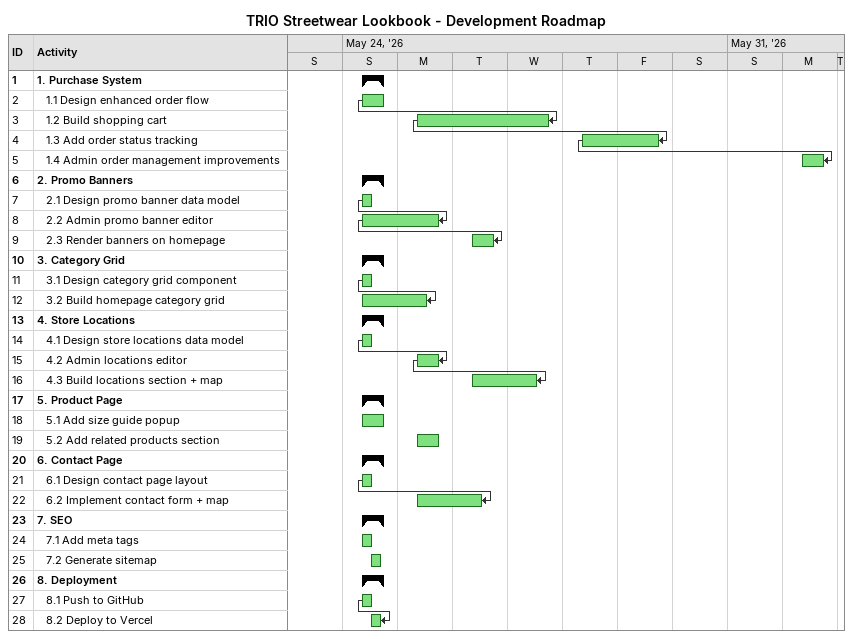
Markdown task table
TRIO Streetwear Lookbook - Development Roadmap

| ID | Level | Task | Start | Finish | Predecessors |
|---|---|---|---|---|---|
| 1 | 1 | **1. Purchase System** | 2026-05-24 | 2026-05-24 |  |
| 2 | 2 | 1.1 Design enhanced order flow | 2026-05-24 | 2026-05-24 |  |
| 3 | 2 | 1.2 Build shopping cart | 2026-05-25 | 2026-05-27 | 2SF |
| 4 | 2 | 1.3 Add order status tracking | 2026-05-28 | 2026-05-29 | 3SF |
| 5 | 2 | 1.4 Admin order management improvements | 2026-06-01 | 2026-06-01 | 4SF |
| 6 | 1 | **2. Promo Banners** | 2026-05-24 | 2026-05-24 |  |
| 7 | 2 | 2.1 Design promo banner data model | 2026-05-24 | 2026-05-24 |  |
| 8 | 2 | 2.2 Admin promo banner editor | 2026-05-24 | 2026-05-25 | 7SF |
| 9 | 2 | 2.3 Render banners on homepage | 2026-05-26 | 2026-05-26 | 8SF |
| 10 | 1 | **3. Category Grid** | 2026-05-24 | 2026-05-24 |  |
| 11 | 2 | 3.1 Design category grid component | 2026-05-24 | 2026-05-24 |  |
| 12 | 2 | 3.2 Build homepage category grid | 2026-05-24 | 2026-05-25 | 11SF |
| 13 | 1 | **4. Store Locations** | 2026-05-24 | 2026-05-24 |  |
| 14 | 2 | 4.1 Design store locations data model | 2026-05-24 | 2026-05-24 |  |
| 15 | 2 | 4.2 Admin locations editor | 2026-05-25 | 2026-05-25 | 14SF |
| 16 | 2 | 4.3 Build locations section + map | 2026-05-26 | 2026-05-27 | 15SF |
| 17 | 1 | **5. Product Page** | 2026-05-24 | 2026-05-24 |  |
| 18 | 2 | 5.1 Add size guide popup | 2026-05-24 | 2026-05-24 |  |
| 19 | 2 | 5.2 Add related products section | 2026-05-25 | 2026-05-25 |  |
| 20 | 1 | **6. Contact Page** | 2026-05-24 | 2026-05-24 |  |
| 21 | 2 | 6.1 Design contact page layout | 2026-05-24 | 2026-05-24 |  |
| 22 | 2 | 6.2 Implement contact form + map | 2026-05-25 | 2026-05-26 | 21SF |
| 23 | 1 | **7. SEO** | 2026-05-24 | 2026-05-24 |  |
| 24 | 2 | 7.1 Add meta tags | 2026-05-24 | 2026-05-24 |  |
| 25 | 2 | 7.2 Generate sitemap | 2026-05-24 | 2026-05-24 |  |
| 26 | 1 | **8. Deployment** | 2026-05-24 | 2026-05-24 |  |
| 27 | 2 | 8.1 Push to GitHub | 2026-05-24 | 2026-05-24 |  |
| 28 | 2 | 8.2 Deploy to Vercel | 2026-05-24 | 2026-05-24 | 27SF |
